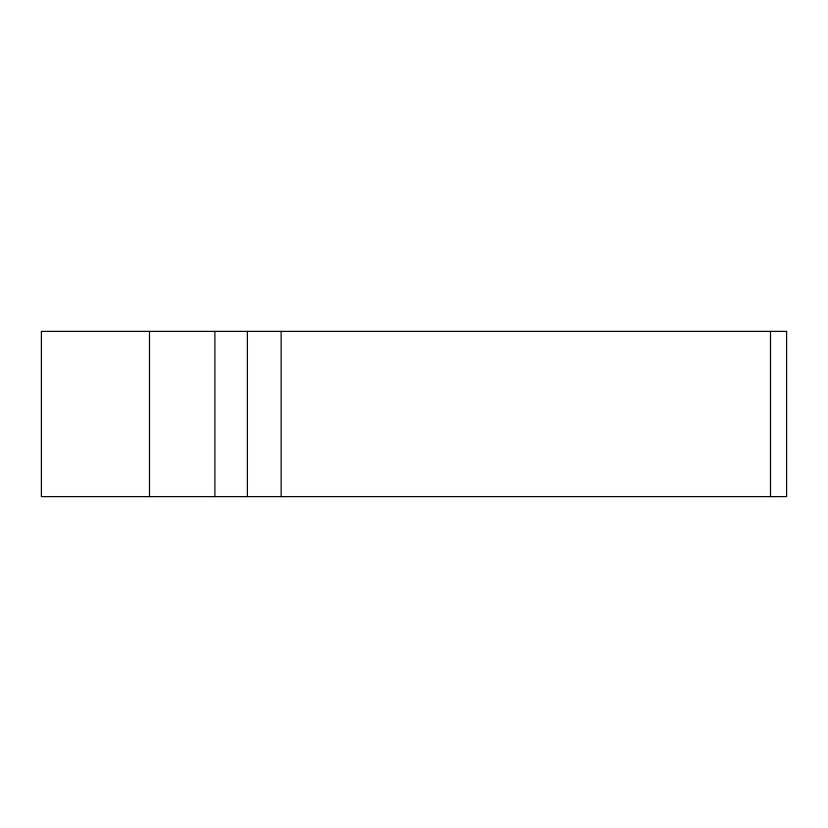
<?xml version="1.0" encoding="UTF-8"?>
<svg xmlns="http://www.w3.org/2000/svg" width="828" height="828" viewBox="0 0 828 828"><rect width="100%" height="100%" fill="white"/><g stroke="black" fill="none" stroke-linecap="round" stroke-linejoin="round"><path stroke-width="1.24" d="M770.495 331.386L770.495 496.614M281.127 331.386L281.127 496.614M247.386 331.386L247.386 496.614M214.897 331.386L214.897 496.614M149.495 331.386L149.495 496.614M786.6 331.386L41.4 331.386L41.4 496.614L786.6 496.614L786.6 331.386"/></g></svg>
